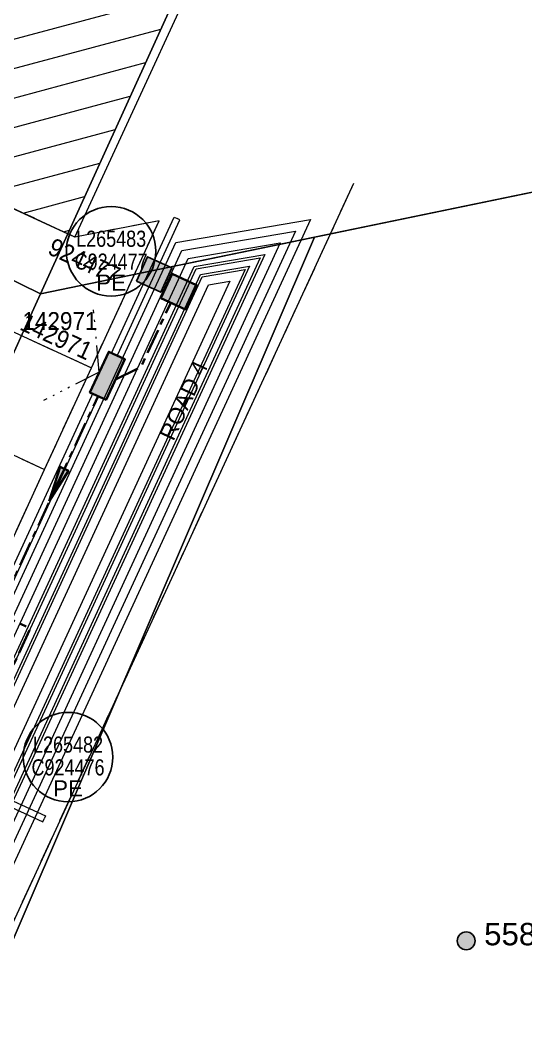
# Model space of a CAD drawing. Header units: metres. Extents: x 0 to 307451, y 0 to 6277344.
# Drawn here: x 305648.4 to 305705, y 6275012 to 6275124.5 of the extents above; entities that cross this region are included whole.
import ezdxf
from ezdxf import colors
from ezdxf.entities.mleader import LeaderData, LeaderLine
from ezdxf.enums import TextEntityAlignment as Align
from ezdxf.math import Vec2, Vec3

# ---------------------------------------------------------------- set-up
doc = ezdxf.new("R2010")
doc.units = ezdxf.units.M
for name, pattern in [('Cable Exist UG', [7, 4, -1, 1, -1]), ('Dash', [5, 3, -2]), ('PHANTOMX2', [6.6, 3, -0.75, 0.2, -0.75, 0.2, -0.75, 0.2, -0.75])]:
    doc.linetypes.add(name, pattern=pattern)
doc.layers.get('0').update_dxf_attribs({"color": 6})
for name, color, linetype, lineweight in [('_User Miscellaneous1', 30, 'Continuous', 13), ('_User Miscellaneous2', 31, 'Continuous', 13), ('_User_LV_Exist', 5, 'Continuous', 35), ('_User_SL_Exist', 4, 'Continuous', 35), ('Cadastre Developer_SP_NEW', 92, 'Continuous', 15), ('Cadastre Land Parcels_SP_EXT', 118, 'Continuous', 15)]:
    doc.layers.add(name, color=color, linetype=linetype, lineweight=lineweight)
doc.layers.add('_User Miscellaneous10', color=252, linetype='Continuous', lineweight=13, plot=False, transparency=0.75)
for name, color, linetype in [('Equip_SP_SL_EXT', 7, 'Continuous'), ('Equip_SP_SL_NEW', 2, 'Continuous'), ('Notes_SL_MISC', 4, 'Continuous'), ('SupportsOH_SP_TR_HV_LV_SL_EXT', 7, 'Continuous'), ('SupportsUG_SP_LV_EXT', 7, 'Continuous')]:
    doc.layers.add(name, color=color, linetype=linetype)
doc.styles.add('POLE_LABEL', font='arial.ttf', dxfattribs={"height": 2})
doc.styles.get("Standard").update_dxf_attribs({"font": 'arial.ttf'})
doc.linetypes.add('IE Trench HV', pattern='A,4,-0.4,["/",Standard,S=2,R=0,X=0.25,Y=-1],-1.6', length=6)

# ---------------------------------------------------------------- blocks, each defined once
blk = doc.blocks.new('POLE_EXT')
blk.add_hatch(color=256).paths.add_polyline_path([(-1, 0, 1), (1, 0, 1)])
blk.add_lwpolyline([(-1, 0, 1), (1, 0, 1)], format="xyb", close=True)
at = {"flags": 8}
blk.add_attdef('pNumber', text='', height=2, dxfattribs=at).set_placement((2.5, 2.5), align=Align.MIDDLE_CENTER)
at = {"style": 'POLE_LABEL', "flags": 9}
for tag, p in [('STRUCTURE_PLANT_NUMBER', (1.35, 0.03)), ('STREET_CODE', (1.35, -0.2))]:
    blk.add_attdef(tag, text='', height=0.2, dxfattribs=at).set_placement(p, align=Align.MIDDLE_LEFT)
at = {"flags": 9}
for tag, p in [('OWNED_BY', (1.35, -0.4)), ('SPECIAL_USE', (1.35, -0.8)), ('STATE', (1.35, -1)), ('PARENT', (1.35, -0.6)), ('USAGE', (1.35, -1.2)), ('cLV', (1.35, -1.4)), ('hDepth', (1.35, -1.6)), ('hDia', (1.35, -1.8)), ('cHV', (1.35, -2)), ('LBRACKET', (1.35, -2.2)), ('cLinedev', (1.35, -3.4)), ('LExisting', (1.35, -2.4)), ('LANTNUMBER', (1.35, -2.6)), ('LOther', (1.35, -2.8)), ('LRemove', (1.35, -3)), ('LEGEND', (1.35, -3.2)), ('pExisting', (1.35, -3.8)), ('pFooting', (1.35, -4.4)), ('pNew', (1.35, -4.6)), ('LOCATION', (1.35, -3.6)), ('PFNUMBER', (1.35, -4)), ('NEWPFNUMBER', (1.35, -4.2)), ('pRelocate', (1.35, -5)), ('pRemove', (1.35, -5.2)), ('pReplace', (1.35, -5.4)), ('pStay', (1.35, -5.6)), ('pType', (1.35, -5.8)), ('cspan', (1.35, -6)), ('STREETNAME', (1.35, -6.2)), ('SUBURB', (1.35, -6.4)), ('NOTES', (1.35, -6.6)), ('MAINTAINED_BY', (1.36, -6.81)), ('OPERATED_BY', (1.36, -7.01))]:
    blk.add_attdef(tag, text='', height=0.2, dxfattribs=at).set_placement(p, align=Align.MIDDLE_LEFT)
at = {"flags": 1}
blk.add_attdef('Z', (1.35, -7.33), '', height=0.2, dxfattribs=at)
blk = doc.blocks.new('*U238')
at = {"width": 0.9}
blk.add_attdef('ASSET_NUM', text='', height=2, dxfattribs=at).set_placement((4, 2), align=Align.MIDDLE_LEFT)
for tag, p, flags in [('SUBURB', (-2, 0), 1), ('STREETNAME', (-1.8, 0), 9), ('PARENT', (-1.6, 0), 9), ('NOTES', (-1.4, 0), 9), ('LOCATION', (-1.2, 0), 9), ('LEGEND', (-1, 0), 9), ('USAGE', (-0.8, 0), 9), ('SUPPORT_TYPE', (-0.6, 0), 9), ('STATE', (-0.4, 0), 9), ('OWNED_BY', (-0.2, 0), 9)]:
    blk.add_attdef(tag, p, '', height=0.2, rotation=270, dxfattribs=dict(flags=flags))
blk.add_wipeout([(1, 2.5), (1, -2.5), (-1, -2.5), (-1, 2.5)])
at = {"layer": 'SupportsUG_SP_LV_EXT'}
h = blk.add_hatch(color=256, dxfattribs=at)
h.dxf.hatch_style = 1
h.paths.add_polyline_path([(-1, 2.5), (-1, -1.25), (-1, 1.25), (-1, -2.5), (1, -2.5), (1, 2.5)])
blk.add_lwpolyline([(-1, 2.5), (-1, -1.25), (-1, 1.25), (-1, -2.5), (1, -2.5), (1, 2.5)], close=True)
blk = doc.blocks.new('*U239')
at = {"layer": 'Equip_SP_SL_EXT'}
h = blk.add_hatch(color=256, dxfattribs=at)
h.dxf.hatch_style = 1
h.paths.add_polyline_path([(-1.5, 1.5), (-1.5, -1.5), (1.5, -1.5), (1.5, 1.5)])
blk.add_lwpolyline([(-1.5, 1.5), (-1.5, -1.5), (1.5, -1.5), (1.5, 1.5)], close=True)
at = {"width": 0.9, "flags": 8}
blk.add_attdef('ASSET_NUM', text='', height=2, dxfattribs=at).set_placement((4, 2), align=Align.MIDDLE_LEFT)
at = {"flags": 1}
blk.add_attdef('Z', (-2.35, -1.81), '', height=0.2, rotation=270, dxfattribs=at)
at = {"flags": 9}
for tag, p in [('NOTES', (-2, -1.81)), ('SUBURB', (-1.8, -1.81)), ('STREETNAME', (-1.6, -1.81)), ('LOCATION', (-1.4, -1.81)), ('LEGEND', (-1.2, -1.81)), ('USAGE', (-1, -1.81)), ('STATE', (-0.8, -1.81)), ('OWNED_BY', (-0.6, -1.81)), ('COLUMN_TYPE', (-0.4, -1.81)), ('STREET_CODE', (-0.2, -1.81)), ('STRUCTURE_PLANT_NUMBER', (0.03, -1.81))]:
    blk.add_attdef(tag, text='', height=0.2, rotation=270, dxfattribs=at).set_placement(p, align=Align.MIDDLE_LEFT)
blk = doc.blocks.new('*U200')
at = {"ltscale": 0.1}
blk.add_circle((0, 0), 5, dxfattribs=at)
at = {"insert": (0, -2.6), "char_height": 1.8, "attachment_point": 2}
blk.add_mtext('PE', dxfattribs=at)
at = {"width": 0.8}
blk.add_attdef('SNUMBER', text='', height=1.8, dxfattribs=at).set_placement((0, 0.5), align=Align.CENTER)
at = {"flags": 1}
blk.add_attdef('Z', (0, 0), '', height=0.2, dxfattribs=at)
at = {"width": 0.8}
blk.add_attdef('CNUMBER', text='', height=1.8, dxfattribs=at).set_placement((0, -0.25), align=Align.TOP_CENTER)
blk = doc.blocks.new('*U298')
h = blk.add_hatch(color=256)
h.dxf.hatch_style = 1
h.paths.add_polyline_path([(-0.44, -3.98), (0.5, -0.06), (-0.5, 0.06)])
blk.add_line((-0.06, -0.5), (-0.44, -3.98))
at = {"flags": 128}
blk.add_lwpolyline([(-0.44, -3.98), (0.5, -0.06), (-0.5, 0.06)], close=True, dxfattribs=at)
blk.add_circle((0, 0), 0.0001)

msp = doc.modelspace()

# ---------------------------------------------------------------- hatches: boundary and pattern name
at = {"layer": 'Cadastre Developer_SP_NEW', "linetype": 'IE Trench HV', "ltscale": 0.7, "transparency": 33554495}
h = msp.add_hatch(dxfattribs=at)
h.set_pattern_fill('ANSI31', color=256, angle=330)
h.paths.add_polyline_path([(305688.5574, 6275185.4191), (305644.0148, 6275205.9717), (305638.7072, 6275204.0154), (305602.024, 6275124.4837), (305653.7507, 6275100.6128), (305691.6836, 6275183.9815)])

# ---------------------------------------------------------------- linework, layer by layer
at = {"layer": '_User Miscellaneous1'}
for p, q in [((305629.8978, 6275024.9693), (305665.6422, 6275102.4584)), ((305630.4125, 6275024.3661), (305666.296, 6275102.1568)), ((305665.6422, 6275102.4584), (305665.9691, 6275102.3076)), ((305666.296, 6275102.1568), (305665.9691, 6275102.3076)), ((305637.999, 6275041.6722), (305651.2565, 6275035.5568)), ((305637.6974, 6275041.0184), (305650.9549, 6275034.903)), ((305650.9549, 6275034.903), (305651.1057, 6275035.2299)), ((305651.2565, 6275035.5568), (305651.1057, 6275035.2299))]:
    msp.add_line(p, q, dxfattribs=at)
at = {"layer": '_User Miscellaneous10', "color": 6, "ltscale": 0.7, "flags": 128}
msp.add_lwpolyline([(305688.5574, 6275185.4191), (305644.0148, 6275205.9717), (305638.7072, 6275204.0154), (305602.024, 6275124.4837), (305653.7507, 6275100.6128), (305691.6836, 6275183.9815), (305688.5574, 6275185.4191)], dxfattribs=at)
at = {"layer": '_User Miscellaneous10', "color": 2, "linetype": 'PHANTOMX2', "flags": 128}
for points in [[(305657.2841, 6275085.1509), (305656.6517, 6275092.1223)], [(305657.2841, 6275085.1509), (305651.047, 6275081.9731)]]:
    msp.add_lwpolyline(points, dxfattribs=at)
at = {"layer": '_User_LV_Exist', "linetype": 'Cable Exist UG', "ltscale": 0.7, "flags": 128}
msp.add_lwpolyline([(305645.6442, 6275057.5296), (305645.9454, 6275058.1828), (305649.565, 6275056.4799), (305645.4689, 6275047.6001), (305645.4689, 6275047.6001), (305643.1835, 6275042.6457), (305633.0947, 6275020.7745), (305622.9019, 6275018.1599), (305617.9229, 6275005.7525), (305626.3757, 6275000.0954)], dxfattribs=at)
at = {"layer": 'Cadastre Developer_SP_NEW', "linetype": 'Dash', "transparency": 33554534}
for p, q in [((305654.5609, 6275100.239), (305631.8294, 6275110.7269)), ((305642.4093, 6275012.3185), (305685.7452, 6275106.2651)), ((305663.9825, 6275102.0596), (305654.5609, 6275100.239)), ((305656.4009, 6275085.6237), (305663.9825, 6275102.0596)), ((305626.5936, 6275099.3763), (305656.4009, 6275085.6237)), ((305621.3578, 6275088.0257), (305651.1651, 6275074.2731)), ((305651.1651, 6275074.2731), (305656.4009, 6275085.6237)), ((305645.9293, 6275062.9225), (305651.1651, 6275074.2731))]:
    msp.add_line(p, q, dxfattribs=at)
at = {"layer": 'Cadastre Developer_SP_NEW', "linetype": 'Dash', "ltscale": 0.5, "transparency": 33554521, "flags": 128}
msp.add_lwpolyline([(305380.4373, 6275226.7268), (305380.4376, 6275226.7266), (305409.486, 6275213.3233), (305438.55, 6275199.9128), (305454.894, 6275192.3714), (305483.9499, 6275178.9647), (305513.006, 6275165.5578), (305529.35, 6275158.0164), (305557.5127, 6275145.0218), (305585.6752, 6275132.0272), (305602.0193, 6275124.4858), (305631.8308, 6275110.7304), (305654.5572, 6275100.2441)], dxfattribs=at)
at = {"layer": 'Cadastre Developer_SP_NEW', "linetype": 'Continuous'}
msp.add_lwpolyline([(305818.752, 6275128.669), (306053.836, 6275176.886), (306049.666, 6275182.223), (305901.181, 6275153.401), (305833.638, 6275223.454), (305709.618, 6275223.311), (305692.359, 6275185.466), (305650.7, 6275093.908), (305818.752, 6275128.669)], close=True, dxfattribs=at)
at = {"layer": 'Cadastre Developer_SP_NEW', "ltscale": 0.5, "transparency": 33554687, "flags": 128}
msp.add_lwpolyline([(305654.5572, 6275100.2441), (305692.9207, 6275183.4059), (305696.6907, 6275191.5782)], dxfattribs=at)
at = {"layer": 'Cadastre Land Parcels_SP_EXT', "linetype": 'Continuous'}
for points in [[(305650.7, 6275093.908), (305692.359, 6275185.466), (305633.333, 6275213.957), (305421.066, 6275316.415), (305379.528, 6275226.405), (305635.511, 6275101.328), (305650.7, 6275093.908)], [(305650.7, 6275093.908), (305635.511, 6275101.328), (305379.528, 6275226.405), (305313.337, 6275082.977), (305578.448, 6275053.973), (305619.597, 6275025.44), (305636.269, 6275062.148), (305650.7, 6275093.908)], [(305818.752, 6275128.669), (306053.836, 6275176.886), (306049.666, 6275182.223), (305901.181, 6275153.401), (305833.638, 6275223.454), (305709.618, 6275223.311), (305692.359, 6275185.466), (305650.7, 6275093.908), (305818.752, 6275128.669)], [(305849.9834, 6275031.1991), (305818.7522, 6275128.6687), (305681.3236, 6275100.242), (305643.9969, 6275013.3113), (305646.2648, 6275008.4403), (305720.4263, 6274983.9401), (305849.9834, 6275031.1991)], [(305643.9969, 6275013.3113), (305681.3236, 6275100.242), (305650.6996, 6275093.9077), (305636.2693, 6275062.1475), (305619.5971, 6275025.4399), (305637.2155, 6275013.2245), (305642.1576, 6275009.7971), (305642.4045, 6275009.7156), (305646.2648, 6275008.4403), (305643.9969, 6275013.3113)]]:
    msp.add_lwpolyline(points, close=True, dxfattribs=at)

# ---------------------------------------------------------------- block references
at = {"layer": '_User_LV_Exist', "rotation": 341.302948436544}
msp.add_blockref('*U298', (305653.3738, 6275074.3349), dxfattribs=at)
at = {"layer": 'Equip_SP_SL_NEW'}
ref = msp.add_blockref('*U239', (305663.4152, 6275096.0549), dxfattribs=dict(at, rotation=65.23214400591215))
ref.add_attrib('ASSET_NUM', '924477', dxfattribs={"layer": '0', "height": 2, "rotation": 335.232144, "width": 0.9}).set_placement((305651.8089, 6275099.3067), align=Align.MIDDLE_LEFT)
at = {"layer": 'Notes_SL_MISC', "linetype": 'ByBlock', "lineweight": -2}
for p, values in [((305658.6071, 6275098.6503), {'SNUMBER': 'L265483', 'CNUMBER': 'C924477'}), ((305653.787, 6275042.1236), {'SNUMBER': 'L265482', 'CNUMBER': 'C924476'})]:
    msp.add_blockref('*U200', p, dxfattribs=at).add_auto_attribs(values)
at = {"layer": 'SupportsOH_SP_TR_HV_LV_SL_EXT'}
ref = msp.add_blockref('POLE_EXT', (305698.3, 6275021.59), dxfattribs=at)
ref.add_attrib('ASSET_NUM', '558341', dxfattribs={"layer": '0', "height": 2.5, "style": 'POLE_LABEL'}).set_placement((305700.3, 6275022.34), align=Align.MIDDLE_LEFT)

# ---------------------------------------------------------------- texts
at = {"layer": '_User_LV_Exist'}
msp.add_text('ROAD 4 ', height=1.8, rotation=65.236944, dxfattribs=at).set_placement((305667.6671, 6275081.9246), align=Align.CENTER)

# ---------------------------------------------------------------- next in the draw order: block references
at = {"layer": '_User Miscellaneous1'}
ref = msp.add_blockref('*U238', (305658.1922, 6275084.732), dxfattribs=dict(at, rotation=155.2369444197723))
ref.add_attrib('ASSET_NUM', '142971', dxfattribs={"layer": '0', "height": 2, "rotation": 335.232144, "width": 0.9}).set_placement((305648.6883, 6275090.8536), align=Align.MIDDLE_LEFT)

# ---------------------------------------------------------------- next in the draw order: linework, layer by layer
at = {"layer": '_User_LV_Exist', "linetype": 'Cable Exist UG', "ltscale": 0.7, "flags": 128}
msp.add_lwpolyline([(305642.3498, 6275052.7753), (305641.8089, 6275056.3774), (305644.4428, 6275062.0875), (305647.8637, 6275062.3412), (305657.145, 6275082.4619)], dxfattribs=at)
at = {"layer": '_User_SL_Exist', "color": 4, "linetype": 'Cable Exist UG', "ltscale": 0.7, "flags": 128}
msp.add_lwpolyline([(305659.1002, 6275084.3132), (305661.9615, 6275085.7414), (305665.2657, 6275092.9028)], dxfattribs=at)

# ---------------------------------------------------------------- next in the draw order: block references
at = {"layer": '_User_LV_Exist'}
ref = msp.add_blockref('*U238', (305658.1922, 6275084.732), dxfattribs=dict(at, rotation=155.2369444197723))
ref.add_attrib('ASSET_NUM', '142971', dxfattribs={"layer": '0', "height": 2, "width": 0.9}).set_placement((305648.6883, 6275090.8536), align=Align.MIDDLE_LEFT)

# ---------------------------------------------------------------- next in the draw order: linework, layer by layer
at = {"layer": 'Cadastre Developer_SP_NEW', "linetype": 'Continuous'}
msp.add_lwpolyline([(305849.9834, 6275031.1991), (305818.7522, 6275128.6687), (305681.3236, 6275100.242), (305643.9969, 6275013.3113), (305646.2648, 6275008.4403), (305720.4263, 6274983.9401), (305849.9834, 6275031.1991)], close=True, dxfattribs=at)

# ---------------------------------------------------------------- next in the draw order: leaders
at = {"layer": '_User Miscellaneous2'}
ml = msp.add_multileader_mtext('Standard', dxfattribs=at)
ml.set_content('STAGE 2 \\PTO BE CONSTRUCTED UNDER URS18515', color=256)
ml.set_leader_properties()
ml.build(insert=Vec2(0, 0))
ml.multileader.update_dxf_attribs({"leader_type": 2, "has_text_frame": 1, "text_left_attachment_type": 2, "text_right_attachment_type": 2, "dogleg_length": 0.01, "arrow_head_size": 2.5})
ctx = ml.context
ctx.base_point, ctx.char_height, ctx.arrow_head_size, ctx.landing_gap_size, ctx.plane_origin, ctx.plane_x_axis, ctx.plane_y_axis = Vec3(305859.1224, 6275116.2031), 1.8, 2.5, 1, Vec3(305633.6415, 6275131.253), Vec3(0.9080025, -0.41896475), Vec3(0.41896475, 0.9080025)
ctx.left_attachment, ctx.right_attachment, ctx.text_align_type = 2, 2, 1
notes = []
notes.append((ctx, [(0, (0, 0, 0), (0, 0), (1, 0), 1, [])]))
ctx.mtext.insert, ctx.mtext.text_direction, ctx.mtext.rotation, ctx.mtext.width, ctx.mtext.alignment, ctx.mtext.flow_direction = Vec3(305874.0978, 6275113.6566), Vec3(0.9080025, -0.41896475), 5.85088043, 27.498383, 2, 5
ctx.mtext.has_bg_fill, ctx.mtext.bg_color, ctx.mtext.bg_scale_factor, ctx.mtext.bg_transparency, ctx.mtext.use_window_bg_color = 1, -1027028792, 1.5, 0, 1
for ctx, leaders in notes:
    for number, flags, end, landing, length, lines in leaders:
        leader = LeaderData()
        leader.index, (leader.has_last_leader_line, leader.has_dogleg_vector, leader.attachment_direction) = number, flags
        leader.last_leader_point, leader.dogleg_vector, leader.dogleg_length = Vec3(end), Vec3(landing), length
        for number, points, colour, breaks in lines:
            line = LeaderLine()
            line.index, line.vertices, line.color, line.breaks = number, Vec3.list(points), colors.encode_raw_color(colour), breaks
            leader.lines.append(line)
        ctx.leaders.append(leader)

# ---------------------------------------------------------------- next in the draw order: leaders
ml = msp.add_multileader_mtext('Standard', dxfattribs=at)
ml.set_content('STAGE 2 \\PTO BE CONSTRUCTED UNDER URS18515', color=256)
ml.set_leader_properties()
ml.build(insert=Vec2(0, 0))
ml.multileader.update_dxf_attribs({"leader_type": 2, "has_text_frame": 1, "text_left_attachment_type": 2, "text_right_attachment_type": 2, "dogleg_length": 0.01, "arrow_head_size": 2.5})
ctx = ml.context
ctx.base_point, ctx.char_height, ctx.arrow_head_size, ctx.landing_gap_size, ctx.plane_origin, ctx.plane_x_axis, ctx.plane_y_axis = Vec3(305864.3652, 6275127.8027), 1.8, 2.5, 1, Vec3(305577.9623, 6275197.8178), Vec3(0.9080025, -0.41896475), Vec3(0.41896475, 0.9080025)
ctx.left_attachment, ctx.right_attachment, ctx.text_align_type = 2, 2, 1
notes = []
notes.append((ctx, [(0, (0, 0, 0), (0, 0), (1, 0), 1, [])]))
ctx.mtext.insert, ctx.mtext.text_direction, ctx.mtext.rotation, ctx.mtext.width, ctx.mtext.alignment, ctx.mtext.flow_direction = Vec3(305879.3405, 6275125.2563), Vec3(0.9080025, -0.41896475), 5.85088043, 27.498383, 2, 5
ctx.mtext.has_bg_fill, ctx.mtext.bg_color, ctx.mtext.bg_scale_factor, ctx.mtext.bg_transparency, ctx.mtext.use_window_bg_color = 1, -1027028792, 1.5, 0, 1
for ctx, leaders in notes:
    for number, flags, end, landing, length, lines in leaders:
        leader = LeaderData()
        leader.index, (leader.has_last_leader_line, leader.has_dogleg_vector, leader.attachment_direction) = number, flags
        leader.last_leader_point, leader.dogleg_vector, leader.dogleg_length = Vec3(end), Vec3(landing), length
        for number, points, colour, breaks in lines:
            line = LeaderLine()
            line.index, line.vertices, line.color, line.breaks = number, Vec3.list(points), colors.encode_raw_color(colour), breaks
            leader.lines.append(line)
        ctx.leaders.append(leader)

# ---------------------------------------------------------------- next in the draw order: linework, layer by layer
at = {"layer": '_User Miscellaneous10', "flags": 128}
for points in [[(305548.0386, 6275055.4414), (305555.2021, 6275059.5067), (305586.9982, 6275128.4364), (305598.4394, 6275123.1588), (305568.9753, 6275059.2841), (305572.6452, 6275052.8173), (305577.9146, 6275052.2553), (305623.4733, 6275021.7488), (305630.87, 6275023.83), (305665.839, 6275099.6383), (305680.9052, 6275102.2186), (305638.7174, 6275010.7611), (305751.3747, 6274970.8846), (305800.3195, 6274954.7342), (305779.2389, 6274943.1481), (305705.8593, 6274971.9482), (305633.3115, 6274996.2957), (305603.2352, 6275016.4248), (305572.3087, 6275037.123), (305365.6324, 6275059.7346)], [(305548.2524, 6275054.4129), (305555.9754, 6275058.7958), (305587.4874, 6275127.1095), (305597.1125, 6275122.6696), (305567.8523, 6275059.2369), (305572.0288, 6275051.8773), (305577.5633, 6275051.2871), (305623.3001, 6275020.6612), (305631.5848, 6275022.9923), (305666.5266, 6275098.7415), (305679.2013, 6275100.9122), (305637.3501, 6275010.1843), (305751.0512, 6274969.9383), (305797.825, 6274954.5042), (305779.1679, 6274944.2502), (305706.2013, 6274972.8882), (305633.7565, 6274997.2012), (305603.7914, 6275017.2559), (305572.6611, 6275038.0904), (305365.4819, 6275060.757)], [(305548.4662, 6275053.3845), (305556.7488, 6275058.0848), (305587.9765, 6275125.7826), (305595.7856, 6275122.1804), (305566.7293, 6275059.1897), (305571.4124, 6275050.9374), (305577.2119, 6275050.3189), (305623.127, 6275019.5737), (305632.2997, 6275022.1546), (305667.2142, 6275097.8447), (305677.4975, 6275099.6058), (305635.9828, 6275009.6075), (305750.7276, 6274968.992), (305795.3305, 6274954.2743), (305779.097, 6274945.3523), (305706.5433, 6274973.8283), (305634.2015, 6274998.1067), (305604.3476, 6275018.0869), (305573.0136, 6275039.0578), (305365.3313, 6275061.7795)], [(305548.7441, 6275052.0475), (305557.7541, 6275057.1606), (305588.6125, 6275124.0576), (305594.0606, 6275121.5445), (305565.2693, 6275059.1283), (305570.6111, 6275049.7155), (305576.7551, 6275049.0603), (305622.9019, 6275018.1599), (305633.229, 6275021.0656), (305668.1081, 6275096.6788), (305675.2824, 6275097.9076), (305634.2052, 6275008.8576), (305750.307, 6274967.7619), (305792.0876, 6274953.9754), (305779.0048, 6274946.785), (305706.9878, 6274975.0503), (305634.78, 6274999.2838), (305605.0707, 6275019.1673), (305573.4718, 6275040.3154), (305365.1356, 6275063.1086)], [(305548.68, 6275052.356), (305557.5221, 6275057.3739), (305588.4657, 6275124.4557), (305594.4587, 6275121.6912), (305565.6062, 6275059.1425), (305570.796, 6275049.9975), (305576.8605, 6275049.3507), (305622.9538, 6275018.4861), (305633.0145, 6275021.3169), (305667.9018, 6275096.9479), (305675.7936, 6275098.2995), (305634.6154, 6275009.0307), (305750.4041, 6274968.0457), (305792.836, 6274954.0444), (305779.0261, 6274946.4544), (305706.8852, 6274974.7683), (305634.6465, 6274999.0121), (305604.9038, 6275018.918), (305573.366, 6275040.0252), (305365.1807, 6275062.8019)], [(305548.9579, 6275051.019), (305558.5274, 6275056.4496), (305589.1017, 6275122.7307), (305592.7337, 6275121.0553), (305564.1463, 6275059.0811), (305569.9947, 6275048.7755), (305576.4037, 6275048.0921), (305622.7288, 6275017.0723), (305633.9439, 6275020.2279), (305668.7956, 6275095.782), (305673.5786, 6275096.6012), (305632.8379, 6275008.2808), (305749.9835, 6274966.8156), (305789.5931, 6274953.7455), (305778.9339, 6274947.8871), (305707.3298, 6274975.9904), (305635.225, 6275000.1892), (305605.6269, 6275019.9983), (305573.8242, 6275041.2828), (305364.985, 6275064.1311)], [(305548.9579, 6275051.019), (305558.5274, 6275056.4496), (305589.1017, 6275122.7307), (305592.7337, 6275121.0553), (305564.1463, 6275059.0811), (305569.9947, 6275048.7755), (305576.4037, 6275048.0921), (305622.7288, 6275017.0723), (305633.9439, 6275020.2279), (305668.7956, 6275095.782), (305673.5786, 6275096.6012), (305632.8379, 6275008.2808), (305749.9835, 6274966.8156), (305789.5931, 6274953.7455), (305778.9339, 6274947.8871), (305707.3298, 6274975.9904), (305635.225, 6275000.1892), (305605.6269, 6275019.9983), (305573.8242, 6275041.2828), (305364.985, 6275064.1311)], [(305548.8938, 6275051.3275), (305558.2954, 6275056.6629), (305588.9549, 6275123.1287), (305593.1318, 6275121.202), (305564.4832, 6275059.0953), (305570.1796, 6275049.0575), (305576.5091, 6275048.3825), (305622.7807, 6275017.3986), (305633.7294, 6275020.4793), (305668.5894, 6275096.0511), (305674.0897, 6275096.9931), (305633.2481, 6275008.4538), (305750.0805, 6274967.0995), (305790.3415, 6274953.8145), (305778.9552, 6274947.5565), (305707.2272, 6274975.7083), (305635.0915, 6274999.9176), (305605.46, 6275019.749), (305573.7185, 6275040.9926), (305365.0302, 6275063.8243)], [(305549.1717, 6275049.9905), (305559.3007, 6275055.7387), (305589.5908, 6275121.4038), (305591.4068, 6275120.5661), (305563.0233, 6275059.034), (305569.3783, 6275047.8356), (305576.0523, 6275047.1239), (305622.5556, 6275015.9848), (305634.6587, 6275019.3903), (305669.4832, 6275094.8852), (305671.8747, 6275095.2948), (305631.4706, 6275007.704), (305749.6599, 6274965.8693), (305787.0986, 6274953.5156), (305778.863, 6274948.9892), (305707.6718, 6274976.9304), (305635.67, 6275001.0947), (305606.1831, 6275020.8294), (305574.1767, 6275042.2502), (305364.8344, 6275065.1535)]]:
    msp.add_lwpolyline(points, dxfattribs=at)
at = {"layer": 'Cadastre Developer_SP_NEW'}
for p, q in [((305654.5609, 6275100.239), (305631.8294, 6275110.7269)), ((305642.4093, 6275012.3185), (305685.7452, 6275106.2651)), ((305663.9825, 6275102.0596), (305654.5609, 6275100.239)), ((305656.4009, 6275085.6237), (305663.9825, 6275102.0596)), ((305626.5936, 6275099.3763), (305656.4009, 6275085.6237)), ((305621.3578, 6275088.0257), (305651.1651, 6275074.2731)), ((305651.1651, 6275074.2731), (305656.4009, 6275085.6237)), ((305645.9293, 6275062.9225), (305651.1651, 6275074.2731))]:
    msp.add_line(p, q, dxfattribs=at)

# ---------------------------------------------------------------- next in the draw order: block references
at = {"layer": '_User_SL_Exist', "rotation": 65.23214400591215}
msp.add_blockref('*U239', (305666.1664, 6275094.1392), dxfattribs=at)

doc.saveas('drawing.dxf')
